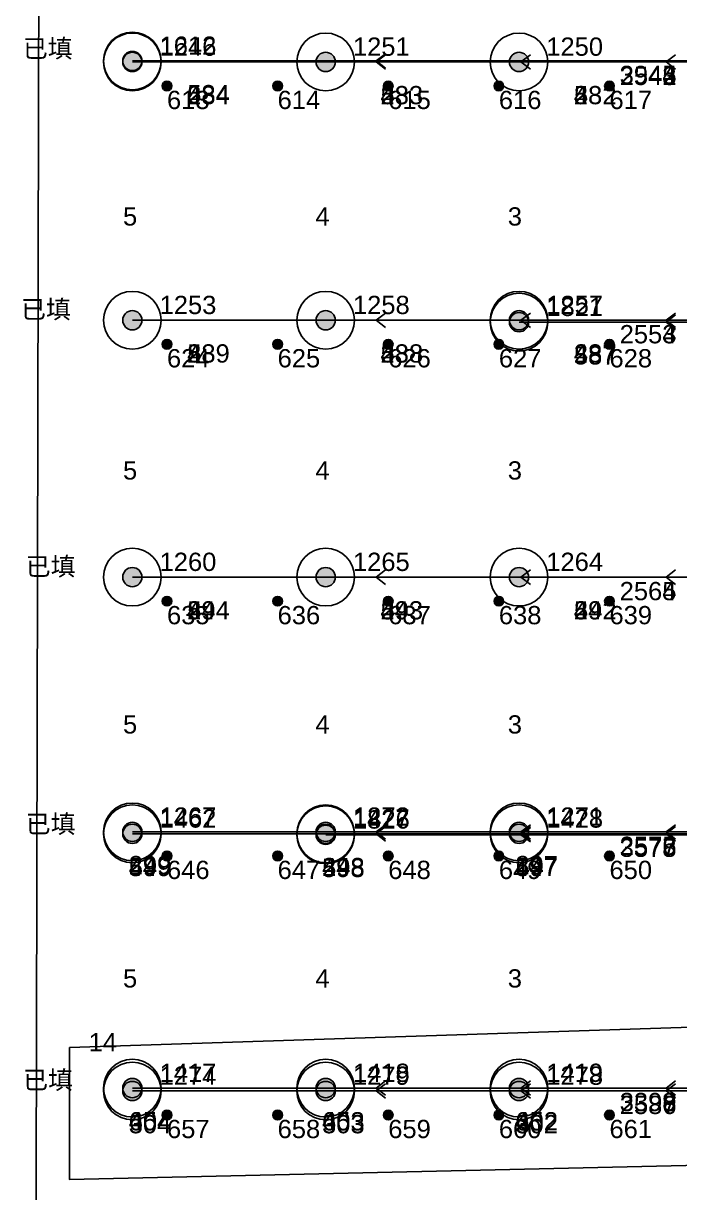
# Model space of a CAD drawing. Header units: millimetres. Extents: x 1508 to 209369, y 3688 to 146097.
# Drawn here: x 168454 to 175276, y 16658 to 28812 of the extents above; entities that cross this region are included whole.
import ezdxf

# ---------------------------------------------------------------- set-up
doc = ezdxf.new("R2010")
doc.units = ezdxf.units.MM
for name, color, linetype, true_color in [('Ndc8_Activity_DuiGao_Erceng', 1, 'Continuous', 0xff0000), ('Ndc8_Activity_DuiGao_ErcengID', 1, 'Continuous', 0xff0000), ('Ndc8_Activity_DuiGao_Sanceng', 1, 'Continuous', 0xff0000), ('Ndc8_Activity_DuiGao_SancengID', 1, 'Continuous', 0xff0000), ('Ndc8_Activity_DuiGao_Yiceng', 1, 'Continuous', 0xff0000), ('Ndc8_Activity_DuiGao_YicengID', 1, 'Continuous', 0xff0000), ('Ndc8_Cluster', 7, 'Continuous', 0x808000), ('Ndc8_ClusterID', 7, 'Continuous', 0x808000), ('Ndc8_Point', 7, 'Continuous', 0x000080), ('Ndc8_PointID', 7, 'Continuous', 0x000080), ('Ndc8_SD2_Bwd_LoadOperation', 5, 'Continuous', 0x0000ff), ('Ndc8_SD2_Bwd_LoadOperationID', 5, 'Continuous', 0x0000ff), ('Ndc8_SD2_Fwd_NoForkAutoAdjust', 5, 'Continuous', 0x0000ff), ('Ndc8_SD2_Fwd_NoForkAutoAdjustID', 5, 'Continuous', 0x0000ff), ('Ndc8_Spot', 1, 'Continuous', 0xff0000), ('Ndc8_SpotID', 1, 'Continuous', 0xff0000), ('Ndc8_Text', 7, 'Continuous', 0x000000)]:
    doc.layers.add(name, color=color, linetype=linetype, true_color=true_color)
doc.styles.add('Ndc8Style', font='arial.ttf', dxfattribs={"height": 0.2})

msp = doc.modelspace()

# ---------------------------------------------------------------- hatches: boundary and pattern name
at = {"layer": 'Ndc8_Point'}
h = msp.add_hatch(color=256, dxfattribs=at)
edge = h.paths.add_edge_path(flags=0)
edge.add_arc((169587, 28421), 100, 0, 360)
h = msp.add_hatch(color=256, dxfattribs=at)
edge = h.paths.add_edge_path(flags=0)
edge.add_arc((169587, 28411), 100, 0, 360)
h = msp.add_hatch(color=256, dxfattribs=at)
edge = h.paths.add_edge_path(flags=0)
edge.add_arc((171597, 28411), 100, 0, 360)
h = msp.add_hatch(color=256, dxfattribs=at)
edge = h.paths.add_edge_path(flags=0)
edge.add_arc((173607, 28411), 100, 0, 360)
h = msp.add_hatch(color=256, dxfattribs=at)
edge = h.paths.add_edge_path(flags=0)
edge.add_arc((169587, 25726), 100, 0, 360)
h = msp.add_hatch(color=256, dxfattribs=at)
edge = h.paths.add_edge_path(flags=0)
edge.add_arc((171597, 25726), 100, 0, 360)
h = msp.add_hatch(color=256, dxfattribs=at)
edge = h.paths.add_edge_path(flags=0)
edge.add_arc((173607, 25726), 100, 0, 360)
h = msp.add_hatch(color=256, dxfattribs=at)
edge = h.paths.add_edge_path(flags=0)
edge.add_arc((173607, 25706), 100, 0, 360)
h = msp.add_hatch(color=256, dxfattribs=at)
edge = h.paths.add_edge_path(flags=0)
edge.add_arc((169587, 23056), 100, 0, 360)
h = msp.add_hatch(color=256, dxfattribs=at)
edge = h.paths.add_edge_path(flags=0)
edge.add_arc((171597, 23056), 100, 0, 360)
h = msp.add_hatch(color=256, dxfattribs=at)
edge = h.paths.add_edge_path(flags=0)
edge.add_arc((173607, 23056), 100, 0, 360)
h = msp.add_hatch(color=256, dxfattribs=at)
edge = h.paths.add_edge_path(flags=0)
edge.add_arc((169587, 20408), 100, 0, 360)
h = msp.add_hatch(color=256, dxfattribs=at)
edge = h.paths.add_edge_path(flags=0)
edge.add_arc((169587, 20388), 100, 0, 360)
h = msp.add_hatch(color=256, dxfattribs=at)
edge = h.paths.add_edge_path(flags=0)
edge.add_arc((171597, 20408), 100, 0, 360)
h = msp.add_hatch(color=256, dxfattribs=at)
edge = h.paths.add_edge_path(flags=0)
edge.add_arc((171597, 20388), 100, 0, 360)
h = msp.add_hatch(color=256, dxfattribs=at)
edge = h.paths.add_edge_path(flags=0)
edge.add_arc((171597, 20378), 100, 0, 360)
h = msp.add_hatch(color=256, dxfattribs=at)
edge = h.paths.add_edge_path(flags=0)
edge.add_arc((173607, 20408), 100, 0, 360)
h = msp.add_hatch(color=256, dxfattribs=at)
edge = h.paths.add_edge_path(flags=0)
edge.add_arc((173607, 20388), 100, 0, 360)
h = msp.add_hatch(color=256, dxfattribs=at)
edge = h.paths.add_edge_path(flags=0)
edge.add_arc((169587, 17745), 100, 0, 360)
h = msp.add_hatch(color=256, dxfattribs=at)
edge = h.paths.add_edge_path(flags=0)
edge.add_arc((169587, 17715), 100, 0, 360)
h = msp.add_hatch(color=256, dxfattribs=at)
edge = h.paths.add_edge_path(flags=0)
edge.add_arc((171597, 17745), 100, 0, 360)
h = msp.add_hatch(color=256, dxfattribs=at)
edge = h.paths.add_edge_path(flags=0)
edge.add_arc((171597, 17715), 100, 0, 360)
h = msp.add_hatch(color=256, dxfattribs=at)
edge = h.paths.add_edge_path(flags=0)
edge.add_arc((173607, 17745), 100, 0, 360)
h = msp.add_hatch(color=256, dxfattribs=at)
edge = h.paths.add_edge_path(flags=0)
edge.add_arc((173607, 17715), 100, 0, 360)
at = {"layer": 'Ndc8_Spot'}
h = msp.add_hatch(color=256, dxfattribs=at)
edge = h.paths.add_edge_path(flags=0)
edge.add_arc((169947, 28161), 50, 0, 360)
h = msp.add_hatch(color=256, dxfattribs=at)
edge = h.paths.add_edge_path(flags=0)
edge.add_arc((171097, 28161), 50, 0, 360)
h = msp.add_hatch(color=256, dxfattribs=at)
edge = h.paths.add_edge_path(flags=0)
edge.add_arc((172247, 28161), 50, 0, 360)
h = msp.add_hatch(color=256, dxfattribs=at)
edge = h.paths.add_edge_path(flags=0)
edge.add_arc((173397, 28161), 50, 0, 360)
h = msp.add_hatch(color=256, dxfattribs=at)
edge = h.paths.add_edge_path(flags=0)
edge.add_arc((174547, 28161), 50, 0, 360)
h = msp.add_hatch(color=256, dxfattribs=at)
edge = h.paths.add_edge_path(flags=0)
edge.add_arc((169947, 25476), 50, 0, 360)
h = msp.add_hatch(color=256, dxfattribs=at)
edge = h.paths.add_edge_path(flags=0)
edge.add_arc((171097, 25476), 50, 0, 360)
h = msp.add_hatch(color=256, dxfattribs=at)
edge = h.paths.add_edge_path(flags=0)
edge.add_arc((172247, 25476), 50, 0, 360)
h = msp.add_hatch(color=256, dxfattribs=at)
edge = h.paths.add_edge_path(flags=0)
edge.add_arc((173397, 25476), 50, 0, 360)
h = msp.add_hatch(color=256, dxfattribs=at)
edge = h.paths.add_edge_path(flags=0)
edge.add_arc((174547, 25476), 50, 0, 360)
h = msp.add_hatch(color=256, dxfattribs=at)
edge = h.paths.add_edge_path(flags=0)
edge.add_arc((169947, 22806), 50, 0, 360)
h = msp.add_hatch(color=256, dxfattribs=at)
edge = h.paths.add_edge_path(flags=0)
edge.add_arc((171097, 22806), 50, 0, 360)
h = msp.add_hatch(color=256, dxfattribs=at)
edge = h.paths.add_edge_path(flags=0)
edge.add_arc((172247, 22806), 50, 0, 360)
h = msp.add_hatch(color=256, dxfattribs=at)
edge = h.paths.add_edge_path(flags=0)
edge.add_arc((173397, 22806), 50, 0, 360)
h = msp.add_hatch(color=256, dxfattribs=at)
edge = h.paths.add_edge_path(flags=0)
edge.add_arc((174547, 22806), 50, 0, 360)
h = msp.add_hatch(color=256, dxfattribs=at)
edge = h.paths.add_edge_path(flags=0)
edge.add_arc((169947, 20158), 50, 0, 360)
h = msp.add_hatch(color=256, dxfattribs=at)
edge = h.paths.add_edge_path(flags=0)
edge.add_arc((171097, 20158), 50, 0, 360)
h = msp.add_hatch(color=256, dxfattribs=at)
edge = h.paths.add_edge_path(flags=0)
edge.add_arc((172247, 20158), 50, 0, 360)
h = msp.add_hatch(color=256, dxfattribs=at)
edge = h.paths.add_edge_path(flags=0)
edge.add_arc((173397, 20158), 50, 0, 360)
h = msp.add_hatch(color=256, dxfattribs=at)
edge = h.paths.add_edge_path(flags=0)
edge.add_arc((174547, 20158), 50, 0, 360)
h = msp.add_hatch(color=256, dxfattribs=at)
edge = h.paths.add_edge_path(flags=0)
edge.add_arc((169947, 17465), 50, 0, 360)
h = msp.add_hatch(color=256, dxfattribs=at)
edge = h.paths.add_edge_path(flags=0)
edge.add_arc((171097, 17465), 50, 0, 360)
h = msp.add_hatch(color=256, dxfattribs=at)
edge = h.paths.add_edge_path(flags=0)
edge.add_arc((172247, 17465), 50, 0, 360)
h = msp.add_hatch(color=256, dxfattribs=at)
edge = h.paths.add_edge_path(flags=0)
edge.add_arc((173397, 17465), 50, 0, 360)
h = msp.add_hatch(color=256, dxfattribs=at)
edge = h.paths.add_edge_path(flags=0)
edge.add_arc((174547, 17465), 50, 0, 360)

# ---------------------------------------------------------------- linework, layer by layer
at = {"layer": 'Ndc8_Activity_DuiGao_Erceng'}
for centre in [(169587, 28411), (171597, 28411), (173607, 28411), (169587, 25726), (171597, 25726), (173607, 25726), (169587, 23056), (171597, 23056), (173607, 23056), (169587, 20388), (171597, 20388), (173607, 20388), (169587, 17745), (171597, 17745), (173607, 17745)]:
    msp.add_circle(centre, 300, dxfattribs=at)
at = {"layer": 'Ndc8_Activity_DuiGao_Sanceng'}
for centre in [(169587, 28421), (171597, 28411), (173607, 28411), (169587, 25726), (171597, 25726), (173607, 25706), (169587, 23056), (171597, 23056), (173607, 23056), (169587, 20388), (171597, 20378), (173607, 20388), (169587, 17745), (171597, 17745), (173607, 17745)]:
    msp.add_circle(centre, 300, dxfattribs=at)
at = {"layer": 'Ndc8_Activity_DuiGao_Yiceng'}
for centre in [(169587, 28411), (171597, 28411), (173607, 28411), (169587, 25726), (171597, 25726), (173607, 25726), (169587, 23056), (171597, 23056), (173607, 23056), (169587, 20408), (171597, 20388), (173607, 20408), (169587, 17715), (171597, 17715), (173607, 17715)]:
    msp.add_circle(centre, 300, dxfattribs=at)
at = {"layer": 'Ndc8_Cluster'}
for points in [[(168672, 56469), (168582, 15163), (184650, 15345), (183955, 57935), (181238, 59038), (177537, 58539)], [(168932, 18167), (168932, 16796), (183272, 17122), (182222, 19261), (181422, 19623), (180483, 18544)]]:
    msp.add_lwpolyline(points, close=True, dxfattribs=at)
at = {"layer": 'Ndc8_Point'}
for centre in [(169587, 28421), (169587, 28411), (171597, 28411), (173607, 28411), (169587, 25726), (171597, 25726), (173607, 25726), (173607, 25706), (169587, 23056), (171597, 23056), (173607, 23056), (169587, 20408), (169587, 20388), (171597, 20408), (171597, 20388), (171597, 20378), (173607, 20408), (173607, 20388), (169587, 17745), (169587, 17715), (171597, 17745), (171597, 17715), (173607, 17745), (173607, 17715)]:
    msp.add_circle(centre, 100, dxfattribs=at)
at = {"layer": 'Ndc8_SD2_Bwd_LoadOperation'}
for points in [[(172220, 28346), (172120, 28421), (172220, 28496)], [(172220, 28336), (172120, 28411), (172220, 28486)], [(173727, 28336), (173627, 28411), (173727, 28486)], [(175235, 28336), (175135, 28411), (175235, 28486)], [(179718, 28421), (169587, 28421)], [(179718, 28411), (169587, 28411)], [(179718, 28411), (171597, 28411)], [(179718, 28411), (173607, 28411)], [(172220, 25651), (172120, 25726), (172220, 25801)], [(173727, 25651), (173627, 25726), (173727, 25801)], [(175235, 25651), (175135, 25726), (175235, 25801)], [(175235, 25631), (175135, 25706), (175235, 25781)], [(179718, 25726), (169587, 25726)], [(179718, 25726), (171597, 25726)], [(179718, 25726), (173607, 25726)], [(179718, 25706), (173607, 25706)], [(172220, 22981), (172120, 23056), (172220, 23131)], [(173727, 22981), (173627, 23056), (173727, 23131)], [(175235, 22981), (175135, 23056), (175235, 23131)], [(179718, 23056), (169587, 23056)], [(179718, 23056), (171597, 23056)], [(179718, 23056), (173607, 23056)], [(172220, 20333), (172120, 20408), (172220, 20483)], [(172220, 20313), (172120, 20388), (172220, 20463)], [(173727, 20333), (173627, 20408), (173727, 20483)], [(173727, 20313), (173627, 20388), (173727, 20463)], [(173727, 20303), (173627, 20378), (173727, 20453)], [(175235, 20333), (175135, 20408), (175235, 20483)], [(175235, 20313), (175135, 20388), (175235, 20463)], [(179718, 20408), (169587, 20408)], [(179718, 20388), (169587, 20388)], [(179718, 20408), (171597, 20408)], [(179718, 20388), (171597, 20388)], [(179718, 20378), (171597, 20378)], [(179718, 20408), (173607, 20408)], [(179718, 20388), (173607, 20388)], [(179718, 17745), (169587, 17745)], [(179718, 17745), (171597, 17745)], [(172220, 17670), (172120, 17745), (172220, 17820)], [(172220, 17640), (172120, 17715), (172220, 17790)], [(179718, 17745), (173607, 17745)], [(173727, 17670), (173627, 17745), (173727, 17820)], [(173727, 17640), (173627, 17715), (173727, 17790)], [(175235, 17670), (175135, 17745), (175235, 17820)], [(175235, 17640), (175135, 17715), (175235, 17790)], [(179718, 17715), (169587, 17715)], [(179718, 17715), (171597, 17715)], [(179718, 17715), (173607, 17715)]]:
    msp.add_lwpolyline(points, dxfattribs=at)
at = {"layer": 'Ndc8_SD2_Fwd_NoForkAutoAdjust'}
for points in [[(169587, 28421), (179718, 28421)], [(169587, 28411), (179718, 28411)], [(171597, 28411), (179718, 28411)], [(173607, 28411), (179718, 28411)], [(169587, 25726), (179718, 25726)], [(171597, 25726), (179718, 25726)], [(173607, 25726), (179718, 25726)], [(173607, 25706), (179718, 25706)], [(169587, 23056), (179718, 23056)], [(171597, 23056), (179718, 23056)], [(173607, 23056), (179718, 23056)], [(169587, 20408), (179718, 20408)], [(169587, 20388), (179718, 20388)], [(171597, 20408), (179718, 20408)], [(171597, 20388), (179718, 20388)], [(171597, 20378), (179718, 20378)], [(173607, 20408), (179718, 20408)], [(173607, 20388), (179718, 20388)], [(169587, 17745), (179718, 17745)], [(171597, 17745), (179718, 17745)], [(173607, 17745), (179718, 17745)], [(169587, 17715), (179718, 17715)], [(171597, 17715), (179718, 17715)], [(173607, 17715), (179718, 17715)]]:
    msp.add_lwpolyline(points, dxfattribs=at)
at = {"layer": 'Ndc8_Spot'}
for centre in [(169947, 28161), (171097, 28161), (172247, 28161), (173397, 28161), (174547, 28161), (169947, 25476), (171097, 25476), (172247, 25476), (173397, 25476), (174547, 25476), (169947, 22806), (171097, 22806), (172247, 22806), (173397, 22806), (174547, 22806), (169947, 20158), (171097, 20158), (172247, 20158), (173397, 20158), (174547, 20158), (169947, 17465), (171097, 17465), (172247, 17465), (173397, 17465), (174547, 17465)]:
    msp.add_circle(centre, 50, dxfattribs=at)

# ---------------------------------------------------------------- texts
at = {"layer": 'Ndc8_Activity_DuiGao_ErcengID', "style": 'Ndc8Style'}
for s, p in [('434', (170157, 27971)), ('433', (172167, 27971)), ('432', (174177, 27971)), ('439', (170157, 25286)), ('438', (172167, 25286)), ('437', (174177, 25286)), ('444', (170157, 22616)), ('443', (172167, 22616)), ('442', (174177, 22616)), ('449', (169549, 19948)), ('448', (171559, 19948)), ('447', (173569, 19948)), ('454', (169549, 17305)), ('453', (171559, 17305)), ('452', (173569, 17305))]:
    msp.add_text(s, height=190, dxfattribs=at).set_placement(p)
at = {"layer": 'Ndc8_Activity_DuiGao_SancengID', "style": 'Ndc8Style'}
for s, p in [('584', (170157, 27981)), ('583', (172167, 27971)), ('582', (174177, 27971)), ('589', (170157, 25286)), ('588', (172167, 25286)), ('587', (174177, 25266)), ('594', (170157, 22616)), ('593', (172167, 22616)), ('592', (174177, 22616)), ('599', (169549, 19948)), ('598', (171559, 19938)), ('597', (173569, 19948)), ('604', (169549, 17305)), ('603', (171559, 17305)), ('602', (173569, 17305))]:
    msp.add_text(s, height=190, dxfattribs=at).set_placement(p)
at = {"layer": 'Ndc8_Activity_DuiGao_YicengID', "style": 'Ndc8Style'}
for s, p in [('284', (170157, 27971)), ('283', (172167, 27971)), ('282', (174177, 27971)), ('289', (170157, 25286)), ('288', (172167, 25286)), ('287', (174177, 25286)), ('294', (170157, 22616)), ('293', (172167, 22616)), ('292', (174177, 22616)), ('299', (169549, 19968)), ('298', (171559, 19948)), ('297', (173569, 19968)), ('304', (169549, 17275)), ('303', (171559, 17275)), ('302', (173569, 17275))]:
    msp.add_text(s, height=190, dxfattribs=at).set_placement(p)
at = {"layer": 'Ndc8_ClusterID', "style": 'Ndc8Style'}
msp.add_text('14', height=190, dxfattribs=at).set_placement((169132, 18127))
at = {"layer": 'Ndc8_PointID', "style": 'Ndc8Style'}
for s, p in [('1612', (169870, 28485)), ('1246', (169870, 28475)), ('1251', (171880, 28475)), ('1250', (173890, 28475)), ('1253', (169870, 25790)), ('1258', (171880, 25790)), ('1257', (173890, 25790)), ('1821', (173890, 25770)), ('1260', (169870, 23120)), ('1265', (171880, 23120)), ('1264', (173890, 23120)), ('1267', (169870, 20472)), ('1272', (171880, 20472)), ('1271', (173890, 20472)), ('1462', (169870, 20452)), ('1427', (171880, 20452)), ('1826', (171880, 20442)), ('1428', (173890, 20452)), ('1417', (169870, 17809)), ('1418', (171880, 17809)), ('1419', (173890, 17809)), ('1274', (169870, 17779)), ('1279', (171880, 17779)), ('1278', (173890, 17779))]:
    msp.add_text(s, height=190, dxfattribs=at).set_placement(p)
at = {"layer": 'Ndc8_SD2_Bwd_LoadOperationID', "style": 'Ndc8Style'}
for s, p in [('3944', (174653, 28181)), ('2542', (174653, 28171)), ('2553', (174653, 25486)), ('2564', (174653, 22816)), ('3577', (174653, 20148)), ('2575', (174653, 20168)), ('3398', (174653, 17505)), ('2586', (174653, 17475))]:
    msp.add_text(s, height=190, dxfattribs=at).set_placement(p)
at = {"layer": 'Ndc8_SD2_Fwd_NoForkAutoAdjustID', "style": 'Ndc8Style'}
for s, p in [('3945', (174653, 28181)), ('2543', (174653, 28171)), ('2554', (174653, 25486)), ('2565', (174653, 22816)), ('3578', (174653, 20148)), ('2576', (174653, 20168)), ('3399', (174653, 17505)), ('2587', (174653, 17475))]:
    msp.add_text(s, height=190, dxfattribs=at).set_placement(p)
at = {"layer": 'Ndc8_SpotID', "style": 'Ndc8Style'}
for s, p in [('613', (169947, 27921)), ('614', (171097, 27921)), ('615', (172247, 27921)), ('616', (173397, 27921)), ('617', (174547, 27921)), ('624', (169947, 25236)), ('625', (171097, 25236)), ('626', (172247, 25236)), ('627', (173397, 25236)), ('628', (174547, 25236)), ('635', (169947, 22566)), ('636', (171097, 22566)), ('637', (172247, 22566)), ('638', (173397, 22566)), ('639', (174547, 22566)), ('646', (169947, 19918)), ('647', (171097, 19918)), ('648', (172247, 19918)), ('649', (173397, 19918)), ('650', (174547, 19918)), ('657', (169947, 17225)), ('658', (171097, 17225)), ('659', (172247, 17225)), ('660', (173397, 17225)), ('661', (174547, 17225))]:
    msp.add_text(s, height=190, dxfattribs=at).set_placement(p)
at = {"layer": 'Ndc8_Text', "char_height": 190, "attachment_point": 1, "style": 'Ndc8Style'}
for s, insert, width in [('已填', (168449, 28646), 1288), ('5', (169490, 26900), 322), ('4', (171490, 26900), 322), ('3', (173490, 26900), 322), ('已填', (168430, 25935), 1288), ('5', (169490, 24260), 322), ('4', (171490, 24260), 322), ('3', (173490, 24260), 322), ('已填', (168479, 23262), 1288), ('5', (169490, 21620), 322), ('4', (171490, 21620), 322), ('3', (173490, 21620), 322), ('已填', (168479, 20586), 1288), ('5', (169490, 18980), 322), ('4', (171490, 18980), 322), ('3', (173490, 18980), 322), ('已填', (168452, 17925), 1288)]:
    msp.add_mtext(s, dxfattribs=dict(at, insert=insert, width=width))

doc.saveas('drawing.dxf')
